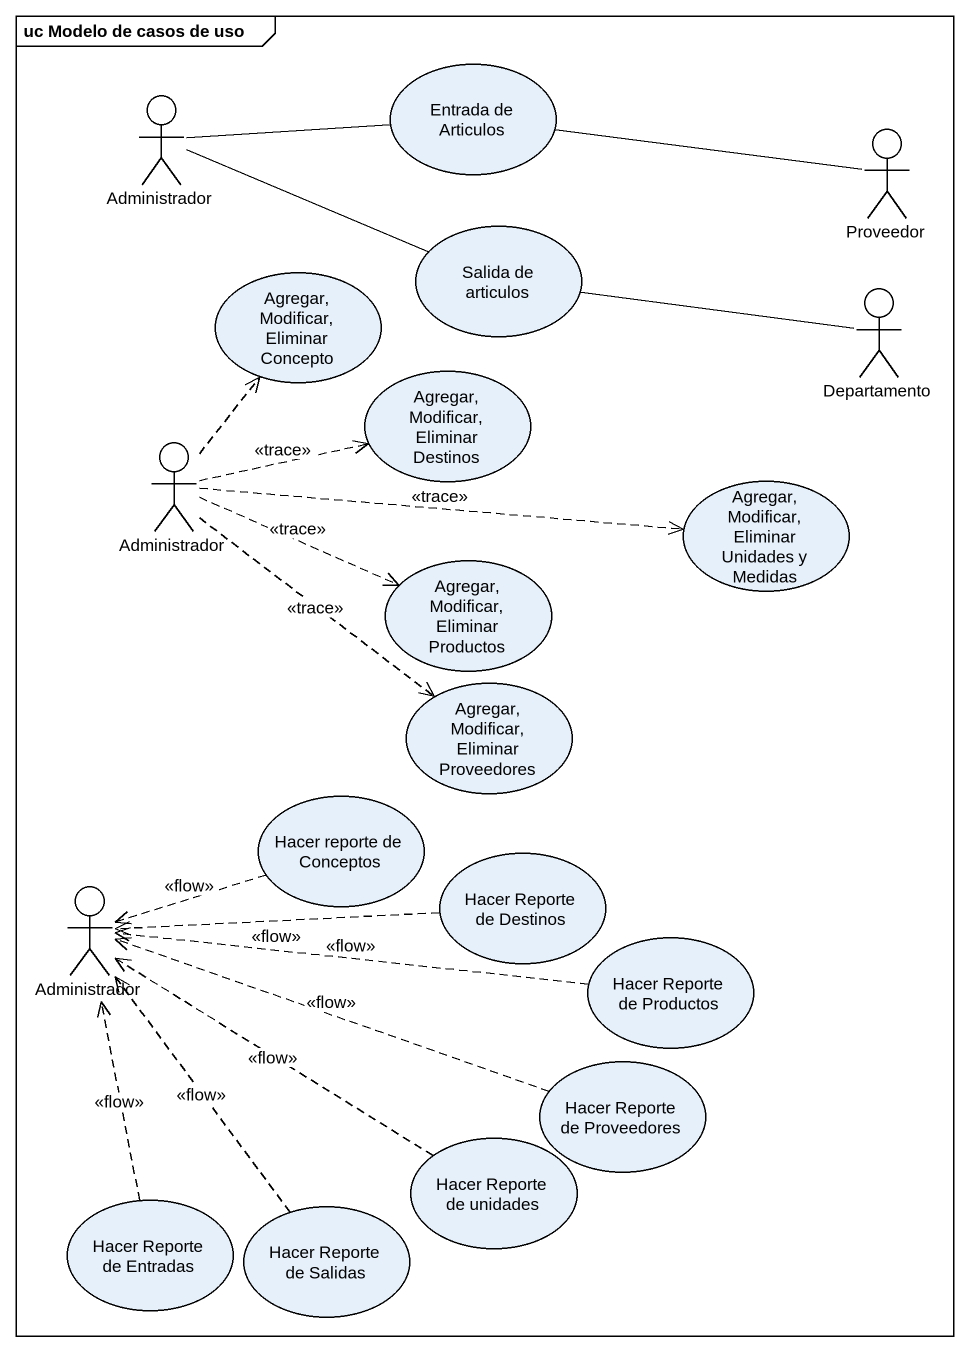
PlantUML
@startuml
mainframe uc Modelo de casos de uso
usecase "Entrada de Articulos" as Entrada_de_Articulos
actor Administrador
actor Proveedor
usecase "Agregar, Modificar, Eliminar Concepto" as Agregar_Modificar_Eliminar
usecase "Salida de articulos" as Salida_de_articulos
actor Departamento
usecase "Agregar, Modificar, Eliminar Destinos" as Agregar_Modificar_Eliminar_2
actor "Administrador" as Administrador_2
usecase "Agregar, Modificar, Eliminar Unidades y Medidas" as Agregar_Modificar_Eliminar_3
usecase "Agregar, Modificar, Eliminar Productos" as Agregar_Modificar_Eliminar_4
usecase "Agregar, Modificar, Eliminar Proveedores" as Agregar_Modificar_Eliminar_5
usecase "Hacer reporte de Conceptos" as Hacer_reporte_de_Conceptos
usecase "Hacer Reporte de Destinos" as Hacer_Reporte_de_Destinos
actor "Administrador" as Administrador_3
usecase "Hacer Reporte de Productos" as Hacer_Reporte_de_Productos
usecase "Hacer Reporte de Proveedores" as Hacer_Reporte_de_Proveedores
usecase "Hacer Reporte de unidades" as Hacer_Reporte_de_unidades
usecase "Hacer Reporte de Entradas" as Hacer_Reporte_de_Entradas
usecase "Hacer Reporte de Salidas" as Hacer_Reporte_de_Salidas
Administrador -right- Entrada_de_Articulos
Administrador -right- Salida_de_articulos
Proveedor -left- Entrada_de_Articulos
Departamento -left- Salida_de_articulos
Administrador_2 .up.> Agregar_Modificar_Eliminar
Administrador_2 .right.> Agregar_Modificar_Eliminar_2 : <<trace>>
Administrador_2 .right.> Agregar_Modificar_Eliminar_3 : <<trace>>
Administrador_2 .right.> Agregar_Modificar_Eliminar_4 : <<trace>>
Administrador_2 ..> Agregar_Modificar_Eliminar_5 : <<trace>>
Hacer_reporte_de_Conceptos .left.> Administrador_3 : <<flow>>
Hacer_Reporte_de_Destinos .left.> Administrador_3 : <<flow>>
Hacer_Reporte_de_Productos .left.> Administrador_3 : <<flow>>
Hacer_Reporte_de_Proveedores .left.> Administrador_3 : <<flow>>
Hacer_Reporte_de_unidades .left.> Administrador_3 : <<flow>>
Hacer_Reporte_de_Entradas .up.> Administrador_3 : <<flow>>
Hacer_Reporte_de_Salidas .up.> Administrador_3 : <<flow>>
@enduml
